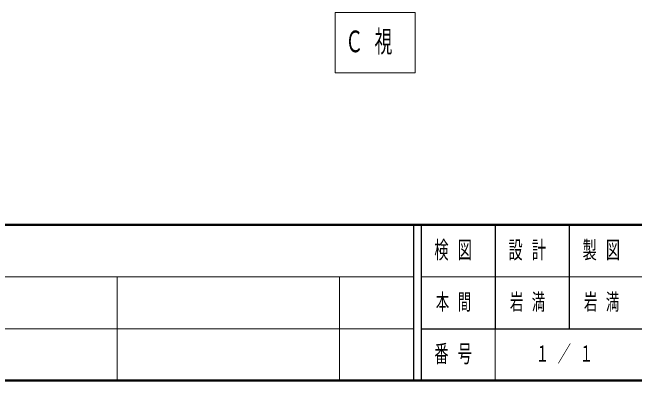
# Model space of a CAD drawing. Units: millimetres on the paper, scale 1:50. Extents: x -385 to 840, y 0 to 267.
# Drawn here: x 122.4 to 206.3, y 0 to 49.7 of the extents above; entities that cross this region are included whole.
import ezdxf

# ---------------------------------------------------------------- set-up
doc = ezdxf.new("R2010")
doc.units = ezdxf.units.MM
doc.layers.add('1_50', color=7, linetype='Continuous', lineweight=25)
doc.layers.add('LY_3', color=7, linetype='Continuous', lineweight=13)
doc.layers.add('LY_4', color=7, linetype='Continuous')
doc.styles.add('ＭＳ ゴシック', font='')
doc.styles.get('ＭＳ ゴシック').set_extended_font_data('MS Gothic')

msp = doc.modelspace()

# ---------------------------------------------------------------- linework, layer by layer
at = {"layer": '1_50', "lineweight": 13}
for p, q in [((165.897, 49.669), (165.897, 41.535)), ((176.697, 49.669), (165.897, 49.669)), ((176.697, 41.535), (176.697, 49.669)), ((165.897, 41.535), (176.697, 41.535))]:
    msp.add_line(p, q, dxfattribs=at)
at = {"layer": 'LY_3', "lineweight": 50}
for p, q in [((35, 21), (420, 21)), ((35, 0), (420, 0))]:
    msp.add_line(p, q, dxfattribs=at)
at = {"layer": 'LY_3', "color": 211, "lineweight": 25}
for p, q in [((176.5, 21), (176.5, 0)), ((177.5, 21), (177.5, 0)), ((187.5, 21), (187.5, 7)), ((197.5, 21), (197.5, 7)), ((177.5, 7), (420, 7))]:
    msp.add_line(p, q, dxfattribs=at)
at = {"layer": 'LY_3'}
for p, q in [((35, 14), (176.5, 14)), ((136.5, 14), (136.5, 0)), ((166.5, 14), (166.5, 0)), ((177.5, 14), (232.5, 14)), ((35, 7), (176.5, 7)), ((187.5, 7), (187.5, 0))]:
    msp.add_line(p, q, dxfattribs=at)

# ---------------------------------------------------------------- texts
at = {"layer": '1_50', "insert": (167.297, 45.602), "char_height": 2.933, "attachment_point": 4, "style": 'ＭＳ ゴシック'}
msp.add_mtext('\\T1.64;\\W0.6;Ｃ視', dxfattribs=at)
at = {"layer": 'LY_3', "color": 4, "char_height": 2.346, "attachment_point": 4, "style": 'ＭＳ ゴシック'}
for s, insert in [('\\T1.64;\\W0.6;検図', (179.3, 17.5)), ('\\T1.64;\\W0.6;設計', (189.3, 17.5)), ('\\T1.64;\\W0.6;製図', (199.3, 17.5)), ('\\T1.64;\\W0.6;番号', (179.3, 3.5))]:
    msp.add_mtext(s, dxfattribs=dict(at, insert=insert))
at = {"layer": 'LY_4', "char_height": 2.199, "attachment_point": 4, "style": 'ＭＳ ゴシック'}
for s, insert in [('\\T1.64;\\W0.6;本間', (179.5, 10.5)), ('\\T1.64;\\W0.6;岩満', (189.5, 10.5)), ('\\T1.64;\\W0.6;岩満', (199.5, 10.5)), ('\\T1.64;\\W0.6;１／１', (193, 3.5))]:
    msp.add_mtext(s, dxfattribs=dict(at, insert=insert))

doc.saveas('drawing.dxf')
